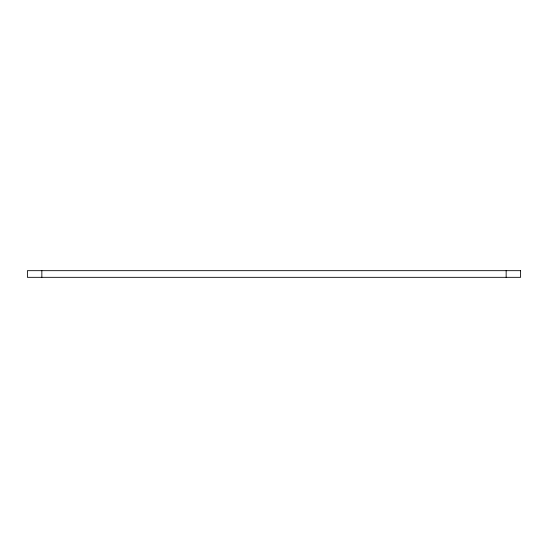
<?xml version="1.0" encoding="UTF-8"?>
<svg xmlns="http://www.w3.org/2000/svg" width="548" height="548" viewBox="0 0 548 548"><rect width="100%" height="100%" fill="white"/><g stroke="black" fill="none" stroke-linecap="round" stroke-linejoin="round"><path stroke-width="0.82" d="M506.153 270.671L506.153 277.329M41.847 270.671L41.847 277.329M520.6 270.671L27.4 270.671L27.4 277.329L520.6 277.329L520.6 270.671"/></g></svg>
